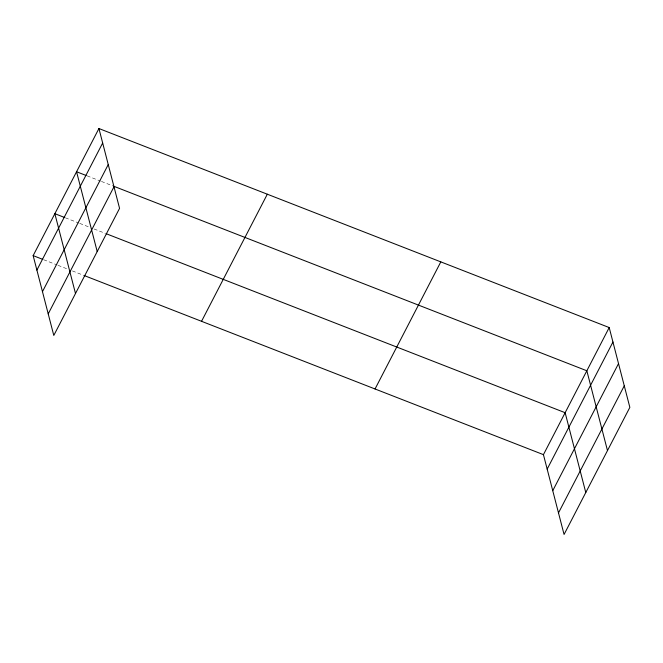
<?xml version="1.0" encoding="UTF-8"?>
<svg xmlns="http://www.w3.org/2000/svg" width="663" height="663" viewBox="0 0 663 663"><rect width="100%" height="100%" fill="white"/><g stroke="black" fill="none" stroke-linecap="round" stroke-linejoin="round"><path stroke-width="0.5" stroke-dasharray="3.31 2.49" d="M87.085 175.852L100.486 181.074M101.439 181.447L112.917 185.93M65.38 217.796L78.773 223.017M79.734 223.39L89.298 227.119M94.088 228.984L105.566 233.467M43.675 259.73L57.068 264.96M58.029 265.333L67.593 269.062M72.375 270.927L82.9 275.037"/><path stroke-width="0.99" d="M98.928 128.531L119.564 208.348L53.794 335.445L33.15 255.628L98.928 128.531L609.206 327.555L629.85 407.372L564.072 534.469L543.436 454.652L609.206 327.555M36.888 270.09L102.666 143.001M42.465 291.662L108.243 164.565M48.217 313.881L113.986 186.784M201.544 321.306L267.322 194.209M375.043 388.974L440.812 261.877M547.174 469.122L612.952 342.025M552.751 490.686L618.529 363.589M558.495 512.905L624.273 385.808M86.132 175.48L76.56 171.742L97.204 251.559M113.879 186.303L586.846 370.774L607.482 450.583M64.427 217.423L54.855 213.685L75.499 293.502M106.519 233.84L565.141 412.709L585.777 492.526M33.15 255.628L42.714 259.357M83.861 275.41L543.436 454.652"/></g></svg>
